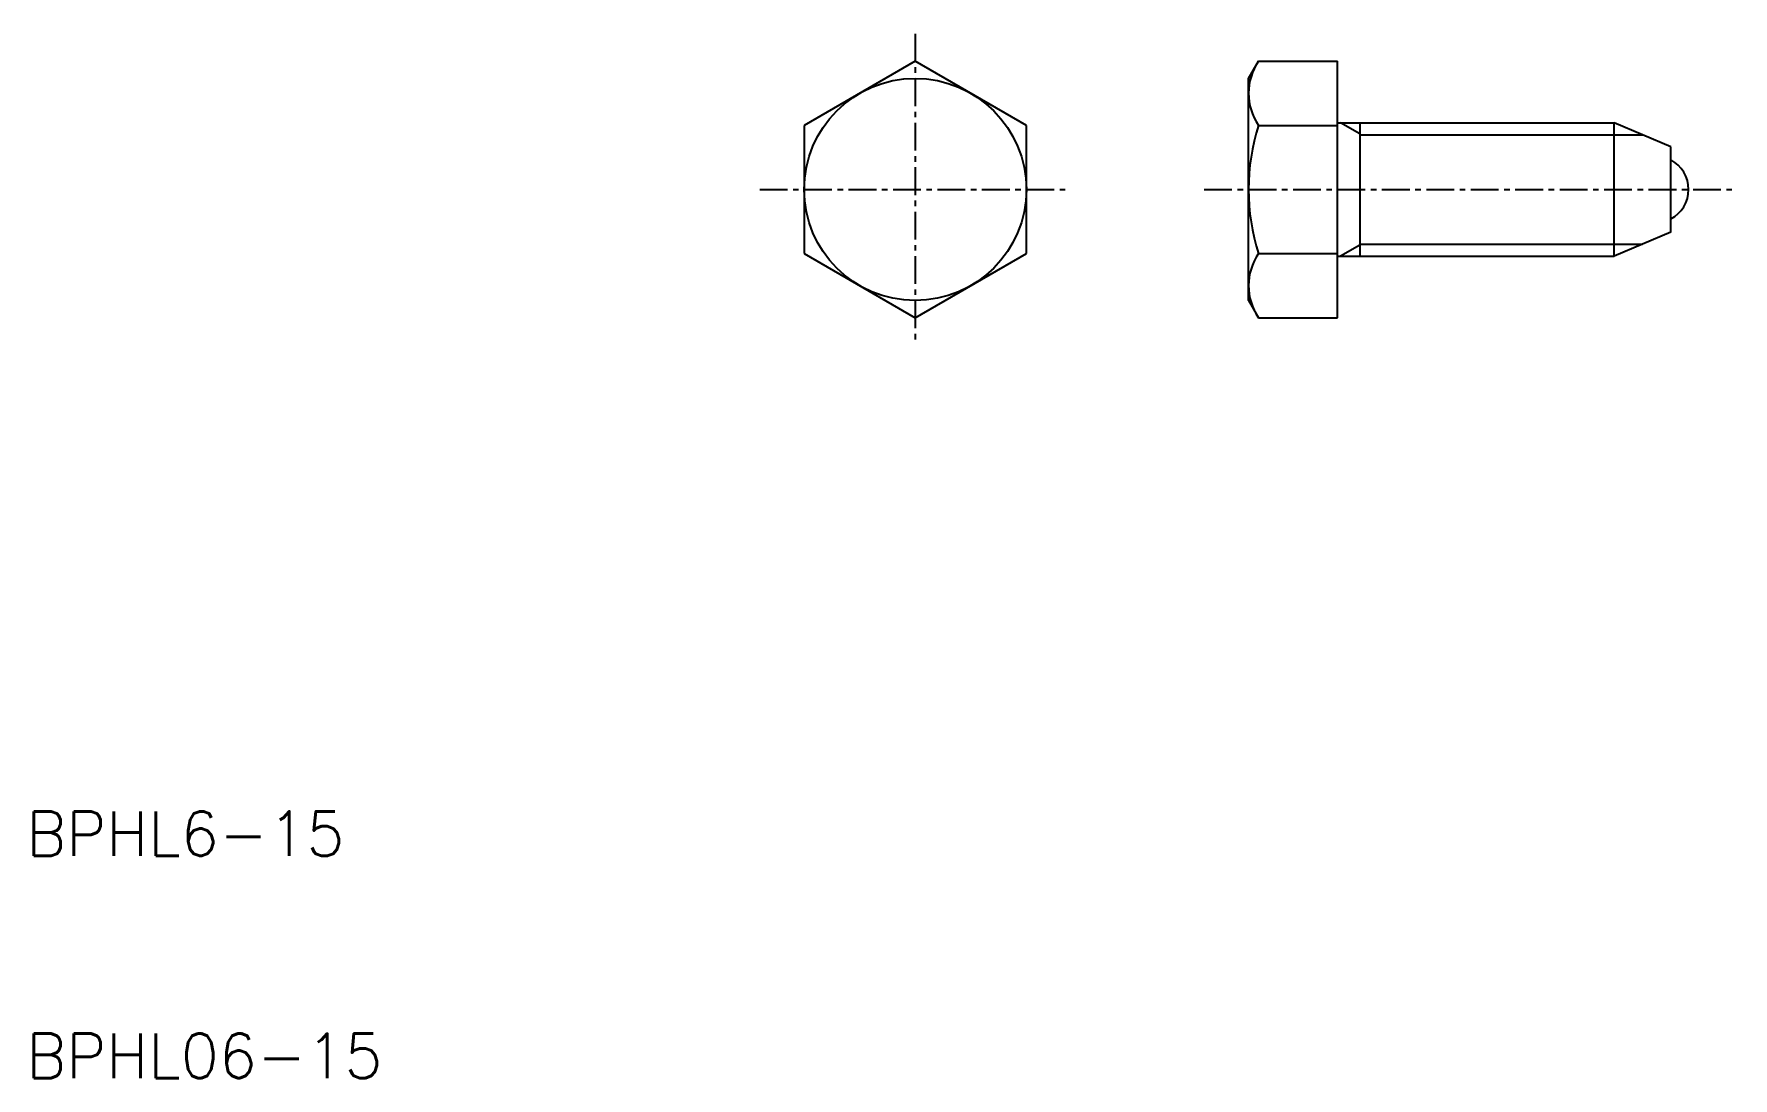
# Model space of a CAD drawing. Extents: x 10.3 to 86.8, y 10 to 57.
import ezdxf

# ---------------------------------------------------------------- set-up
doc = ezdxf.new("R2010")
doc.units = 0
doc.linetypes.add('CENTER', pattern=[2, 1.25, -0.25, 0.25, -0.25])
doc.layers.get('0').update_dxf_attribs({"linetype": 'CONTINUOUS'})
doc.layers.add('CENTER', color=1, linetype='CENTER')
doc.styles.get("Standard").update_dxf_attribs({"font": 'txt.shx'})

msp = doc.modelspace()

# ---------------------------------------------------------------- linework, layer by layer
at = {"color": 7, "linetype": 'CONTINUOUS'}
for p, q in [((50, 55.774), (45, 52.887)), ((55, 52.887), (50, 55.774)), ((65, 55), (65.447, 55.774)), ((65.447, 55.774), (69, 55.774)), ((69, 44.226), (69, 55.774)), ((65, 45), (65, 55)), ((45, 52.887), (45, 47.113)), ((55, 47.113), (55, 52.887)), ((65.447, 52.887), (69, 52.887)), ((69, 53), (81.45, 53)), ((70, 53), (70, 47)), ((81.45, 47), (81.45, 53)), ((84, 51.918), (81.45, 53)), ((84, 48.082), (84, 51.918)), ((84, 48.082), (81.45, 47)), ((45, 47.113), (50, 44.226)), ((50, 44.226), (55, 47.113)), ((65.447, 47.113), (69, 47.113)), ((69, 47), (81.45, 47)), ((65, 45), (65.447, 44.226)), ((65.447, 44.226), (69, 44.226))]:
    msp.add_line(p, q, dxfattribs=at)
at = {"color": 3, "linetype": 'CONTINUOUS'}
for p, q in [((70, 52.5), (69.134, 53)), ((70, 52.458), (82.726, 52.458)), ((70, 47.5), (69.134, 47)), ((70, 47.541), (82.726, 47.541))]:
    msp.add_line(p, q, dxfattribs=at)
at = {"color": 7, "linetype": 'CONTINUOUS'}
msp.add_circle((50, 50), 5, dxfattribs=at)
for centre, radius, start, end in [((67.555, 54.33), 2.555, 145.60737, 214.39267), ((74.553, 50), 9.553, 162.41204, 197.58798), ((83.3, 50), 1.5, 297.81814, 62.18186), ((67.555, 45.67), 2.555, 145.60733, 214.39263)]:
    msp.add_arc(centre, radius, start, end, dxfattribs=at)
at = {"layer": 'CENTER', "color": 1, "linetype": 'CENTER'}
for p, q in [((50, 57), (50, 43)), ((43, 50), (57, 50)), ((63, 50), (86.8, 50))]:
    msp.add_line(p, q, dxfattribs=at)

# ---------------------------------------------------------------- texts
at = {"color": 7, "linetype": 'CONTINUOUS'}
for s, p in [('BPHL6-15', (10, 20)), ('BPHL06-15', (10, 10))]:
    msp.add_text(s, height=2, dxfattribs=at).set_placement(p)

doc.saveas('drawing.dxf')
